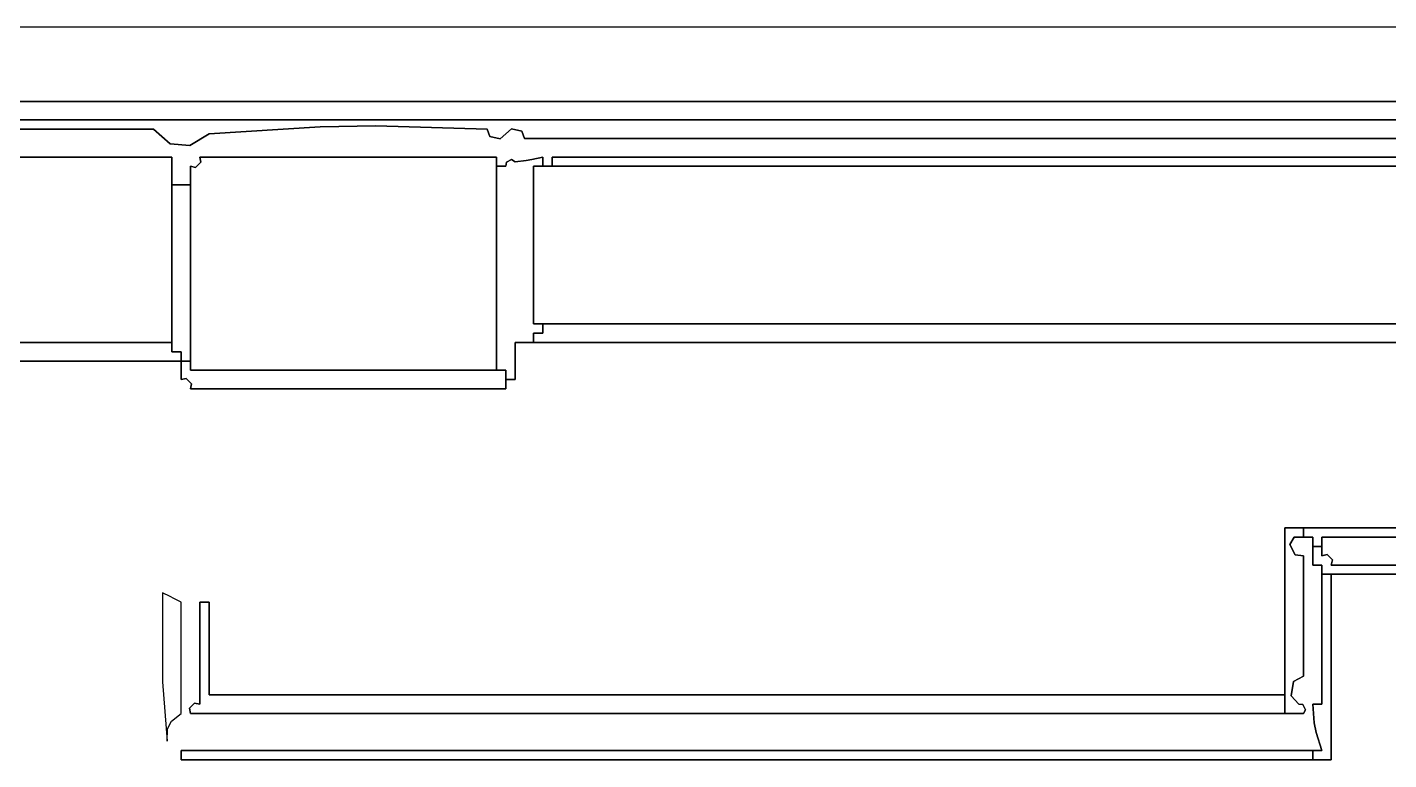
# Model space of a CAD drawing. Extents: x 0.01 to 7.89, y -0.01 to 3.53.
# Drawn here: x 3.812 to 5.851, y 2.431 to 3.529 of the extents above; entities that cross this region are included whole.
import ezdxf

# ---------------------------------------------------------------- set-up
doc = ezdxf.new("R2010")
doc.units = 0
doc.header["$LTSCALE"] = 0.40404
doc.layers.get('0').update_dxf_attribs({"linetype": 'CONTINUOUS'})

msp = doc.modelspace()

# ---------------------------------------------------------------- linework, layer by layer
for p, q in [((4.739969, 3.528582), (3.16461, 3.528582)), ((7.890686, 3.528582), (4.739969, 3.528582)), ((7.251652, 3.417445), (0.013892, 3.417445)), ((0.013892, 3.417445), (7.251652, 3.417445)), ((7.251652, 3.417445), (0.013892, 3.417445)), ((0.013892, 3.417445), (7.265544, 3.417445)), ((7.265544, 3.417445), (0.013892, 3.417445)), ((0.013892, 3.417445), (7.265544, 3.417445)), ((2.583922, 3.389661), (6.418129, 3.389661)), ((6.418129, 3.389661), (2.583922, 3.389661)), ((2.583922, 3.389661), (6.418129, 3.389661)), ((6.390344, 3.389661), (2.583922, 3.389661)), ((2.583922, 3.389661), (6.390344, 3.389661)), ((6.390344, 3.389661), (2.583922, 3.389661)), ((3.734184, 3.375769), (4.000911, 3.375769)), ((4.000911, 3.375769), (3.734184, 3.375769)), ((4.000911, 3.375769), (4.026298, 3.353977)), ((4.026298, 3.353977), (4.000911, 3.375769)), ((4.055621, 3.351534), (4.084264, 3.368823)), ((4.084264, 3.368823), (4.055621, 3.351534)), ((4.084264, 3.368823), (4.250657, 3.379374)), ((4.250657, 3.379374), (4.084264, 3.368823)), ((4.250657, 3.379374), (4.334372, 3.380769)), ((4.334372, 3.380769), (4.250657, 3.379374)), ((4.334372, 3.380769), (4.501025, 3.375769)), ((4.501025, 3.375769), (4.334372, 3.380769)), ((4.501025, 3.375769), (4.505001, 3.365025)), ((4.505001, 3.365025), (4.501025, 3.375769)), ((4.505001, 3.365025), (4.520246, 3.361214)), ((4.520246, 3.361214), (4.505001, 3.365025)), ((4.520246, 3.361214), (4.528809, 3.368823)), ((4.528809, 3.368823), (4.520246, 3.361214)), ((4.528809, 3.368823), (4.537373, 3.376432)), ((4.537373, 3.376432), (4.528809, 3.368823)), ((4.537373, 3.376432), (4.552618, 3.372621)), ((4.552618, 3.372621), (4.537373, 3.376432)), ((4.552618, 3.372621), (4.556593, 3.361877)), ((4.556593, 3.361877), (4.552618, 3.372621)), ((4.026298, 3.353977), (4.055621, 3.351534)), ((4.055621, 3.351534), (4.026298, 3.353977)), ((4.556593, 3.361877), (5.284537, 3.361877)), ((5.284537, 3.361877), (4.556593, 3.361877)), ((5.284537, 3.361877), (5.648509, 3.361877)), ((5.648509, 3.361877), (5.284537, 3.361877)), ((5.648509, 3.361877), (6.376452, 3.361877)), ((6.376452, 3.361877), (5.648509, 3.361877)), ((2.681166, 3.334093), (4.028695, 3.334093)), ((4.028695, 3.334093), (2.681166, 3.334093)), ((2.681166, 3.334093), (4.028695, 3.334093)), ((4.028695, 3.334093), (3.320201, 3.334093)), ((3.320201, 3.334093), (4.028695, 3.334093)), ((4.028695, 3.334093), (3.320201, 3.334093)), ((4.028695, 3.334093), (4.028695, 3.292417)), ((4.028695, 3.292417), (4.028695, 3.334093)), ((4.028695, 3.334093), (4.028695, 3.292417)), ((4.028695, 3.056252), (4.028695, 3.334093)), ((4.028695, 3.334093), (4.028695, 3.056252)), ((4.028695, 3.056252), (4.028695, 3.334093)), ((4.064158, 3.318527), (4.072045, 3.326414)), ((4.072045, 3.326414), (4.064158, 3.318527)), ((4.072045, 3.326414), (4.070372, 3.334093)), ((4.070372, 3.334093), (4.24819, 3.334093)), ((4.24819, 3.334093), (4.070372, 3.334093)), ((4.070372, 3.334093), (4.072045, 3.326414)), ((4.24819, 3.334093), (4.337099, 3.334093)), ((4.337099, 3.334093), (4.24819, 3.334093)), ((4.337099, 3.334093), (4.514917, 3.334093)), ((4.514917, 3.334093), (4.337099, 3.334093)), ((4.514917, 3.334093), (4.514917, 3.320201)), ((4.514917, 3.320201), (4.514917, 3.334093)), ((4.514917, 3.334093), (4.514917, 3.320201)), ((4.514917, 3.014576), (4.514917, 3.334093)), ((4.514917, 3.334093), (4.514917, 3.014576)), ((4.514917, 3.014576), (4.514917, 3.334093)), ((4.528809, 3.320201), (4.529647, 3.326357)), ((4.529647, 3.326357), (4.528809, 3.320201)), ((4.529647, 3.326357), (4.537274, 3.33017)), ((4.537274, 3.33017), (4.529647, 3.326357)), ((4.537274, 3.33017), (4.542701, 3.327147)), ((4.542701, 3.327147), (4.537274, 3.33017)), ((4.542701, 3.327147), (4.559482, 3.329156)), ((4.559482, 3.329156), (4.542701, 3.327147)), ((4.559482, 3.329156), (4.567852, 3.330551)), ((4.567852, 3.330551), (4.559482, 3.329156)), ((4.567852, 3.330551), (4.584378, 3.334093)), ((4.584378, 3.334093), (4.567852, 3.330551)), ((4.584378, 3.334093), (4.584378, 3.320201)), ((4.584378, 3.320201), (4.584378, 3.334093)), ((4.584378, 3.334093), (4.584378, 3.320201)), ((4.584378, 3.320201), (4.584378, 3.334093)), ((4.584378, 3.334093), (4.584378, 3.320201)), ((4.584378, 3.320201), (4.584378, 3.334093)), ((4.59827, 3.320201), (4.59827, 3.334093)), ((4.59827, 3.334093), (4.59827, 3.320201)), ((4.59827, 3.320201), (4.59827, 3.334093)), ((4.59827, 3.334093), (5.3151, 3.334093)), ((5.3151, 3.334093), (4.59827, 3.334093)), ((4.59827, 3.334093), (4.59827, 3.320201)), ((4.59827, 3.320201), (4.59827, 3.334093)), ((4.59827, 3.334093), (4.59827, 3.320201)), ((5.3151, 3.334093), (5.673515, 3.334093)), ((5.673515, 3.334093), (5.3151, 3.334093)), ((5.673515, 3.334093), (6.390344, 3.334093)), ((6.390344, 3.334093), (5.673515, 3.334093)), ((4.05648, 3.292417), (4.05648, 3.320201)), ((4.05648, 3.320201), (4.05648, 3.292417)), ((4.05648, 3.292417), (4.05648, 3.320201)), ((4.05648, 3.320201), (4.064158, 3.318527)), ((4.064158, 3.318527), (4.05648, 3.320201)), ((4.05648, 3.320201), (4.05648, 3.014576)), ((4.05648, 3.014576), (4.05648, 3.320201)), ((4.05648, 3.320201), (4.05648, 3.014576)), ((4.514917, 3.320201), (4.528809, 3.320201)), ((4.528809, 3.320201), (4.514917, 3.320201)), ((4.514917, 3.320201), (4.528809, 3.320201)), ((4.528809, 3.320201), (4.514917, 3.320201)), ((4.514917, 3.320201), (4.528809, 3.320201)), ((4.528809, 3.320201), (4.514917, 3.320201)), ((4.514917, 3.320201), (4.514917, 3.014576)), ((4.514917, 3.014576), (4.514917, 3.320201)), ((4.514917, 3.320201), (4.514917, 3.014576)), ((6.404237, 3.320201), (4.570485, 3.320201)), ((4.570485, 3.320201), (6.404237, 3.320201)), ((6.404237, 3.320201), (4.570485, 3.320201)), ((4.570485, 3.320201), (4.570485, 3.225735)), ((4.570485, 3.225735), (4.570485, 3.320201)), ((4.570485, 3.320201), (4.584378, 3.320201)), ((4.584378, 3.320201), (4.570485, 3.320201)), ((4.570485, 3.320201), (4.584378, 3.320201)), ((4.584378, 3.320201), (4.59827, 3.320201)), ((4.59827, 3.320201), (4.584378, 3.320201)), ((4.584378, 3.320201), (4.59827, 3.320201)), ((4.59827, 3.320201), (6.404237, 3.320201)), ((6.404237, 3.320201), (4.59827, 3.320201)), ((4.59827, 3.320201), (6.404237, 3.320201)), ((4.028695, 3.292417), (4.05648, 3.292417)), ((4.05648, 3.292417), (4.028695, 3.292417)), ((4.028695, 3.292417), (4.05648, 3.292417)), ((4.05648, 3.292417), (4.028695, 3.292417)), ((4.028695, 3.292417), (4.05648, 3.292417)), ((4.05648, 3.292417), (4.028695, 3.292417)), ((4.028695, 3.292417), (4.028695, 3.04236)), ((4.028695, 3.04236), (4.028695, 3.292417)), ((4.028695, 3.292417), (4.028695, 3.04236)), ((4.05648, 3.028468), (4.05648, 3.292417)), ((4.05648, 3.292417), (4.05648, 3.028468)), ((4.05648, 3.028468), (4.05648, 3.292417)), ((4.570485, 3.225735), (4.570485, 3.178502)), ((4.570485, 3.178502), (4.570485, 3.225735)), ((4.570485, 3.178502), (4.570485, 3.084036)), ((4.570485, 3.084036), (4.570485, 3.178502)), ((4.570485, 3.084036), (6.404237, 3.084036)), ((6.404237, 3.084036), (4.570485, 3.084036)), ((4.570485, 3.084036), (6.404237, 3.084036)), ((4.584378, 3.084036), (4.570485, 3.084036)), ((4.570485, 3.084036), (4.584378, 3.084036)), ((4.584378, 3.084036), (4.570485, 3.084036)), ((6.376452, 3.084036), (4.584378, 3.084036)), ((4.584378, 3.084036), (6.376452, 3.084036)), ((6.376452, 3.084036), (4.584378, 3.084036)), ((4.584378, 3.084036), (4.584378, 3.070144)), ((4.584378, 3.070144), (4.584378, 3.084036)), ((4.584378, 3.084036), (4.584378, 3.070144)), ((4.584378, 3.070144), (4.584378, 3.084036)), ((4.584378, 3.084036), (4.584378, 3.070144)), ((4.584378, 3.070144), (4.584378, 3.084036)), ((4.576042, 3.070144), (4.570485, 3.070144)), ((4.570485, 3.070144), (4.570485, 3.056252)), ((4.570485, 3.056252), (4.570485, 3.070144)), ((4.570485, 3.070144), (4.570485, 3.056252)), ((4.570485, 3.056252), (4.570485, 3.070144)), ((4.570485, 3.070144), (4.570485, 3.056252)), ((4.570485, 3.056252), (4.570485, 3.070144)), ((4.570485, 3.070144), (4.576042, 3.070144)), ((4.578821, 3.070144), (4.576042, 3.070144)), ((4.576042, 3.070144), (4.578821, 3.070144)), ((4.584378, 3.070144), (4.578821, 3.070144)), ((4.578821, 3.070144), (4.584378, 3.070144)), ((4.028695, 3.056252), (3.306309, 3.056252)), ((3.306309, 3.056252), (4.028695, 3.056252)), ((4.028695, 3.056252), (3.306309, 3.056252)), ((3.320201, 3.056252), (4.028695, 3.056252)), ((4.028695, 3.056252), (3.320201, 3.056252)), ((3.320201, 3.056252), (4.028695, 3.056252)), ((4.028695, 3.04236), (4.028695, 3.056252)), ((4.028695, 3.056252), (4.028695, 3.04236)), ((4.028695, 3.04236), (4.028695, 3.056252)), ((4.034252, 3.04236), (4.028695, 3.04236)), ((4.028695, 3.04236), (4.034252, 3.04236)), ((4.037031, 3.04236), (4.034252, 3.04236)), ((4.034252, 3.04236), (4.037031, 3.04236)), ((4.042587, 3.04236), (4.037031, 3.04236)), ((4.037031, 3.04236), (4.042587, 3.04236)), ((4.042587, 3.028468), (4.042587, 3.04236)), ((4.042587, 3.04236), (4.042587, 3.028468)), ((4.042587, 3.028468), (4.042587, 3.04236)), ((4.042587, 3.04236), (4.042587, 3.028468)), ((4.042587, 3.028468), (4.042587, 3.04236)), ((4.042587, 3.04236), (4.042587, 3.028468)), ((4.542701, 3.034024), (4.542701, 3.056252)), ((4.542701, 3.056252), (4.570485, 3.056252)), ((4.570485, 3.056252), (4.542701, 3.056252)), ((4.542701, 3.056252), (4.570485, 3.056252)), ((6.418129, 3.056252), (4.542701, 3.056252)), ((4.542701, 3.056252), (6.418129, 3.056252)), ((6.418129, 3.056252), (4.542701, 3.056252)), ((4.542701, 3.056252), (4.542701, 3.034024)), ((4.570485, 3.056252), (6.390344, 3.056252)), ((6.390344, 3.056252), (4.570485, 3.056252)), ((4.570485, 3.056252), (6.390344, 3.056252)), ((4.042587, 3.028468), (2.681166, 3.028468)), ((2.681166, 3.028468), (4.042587, 3.028468)), ((4.042587, 3.028468), (2.681166, 3.028468)), ((3.334093, 3.028468), (4.042587, 3.028468)), ((4.042587, 3.028468), (3.334093, 3.028468)), ((3.334093, 3.028468), (4.042587, 3.028468)), ((4.042587, 3.028468), (4.05648, 3.028468)), ((4.05648, 3.028468), (4.042587, 3.028468)), ((4.042587, 3.028468), (4.05648, 3.028468)), ((4.05648, 3.028468), (4.042587, 3.028468)), ((4.042587, 3.028468), (4.05648, 3.028468)), ((4.05648, 3.028468), (4.042587, 3.028468)), ((4.042587, 3.028468), (4.042587, 3.000683)), ((4.042587, 3.000683), (4.042587, 3.028468)), ((4.042587, 3.028468), (4.042587, 3.000683)), ((4.042587, 3.000683), (4.042587, 3.028468)), ((4.042587, 3.028468), (4.042587, 3.000683)), ((4.042587, 3.000683), (4.042587, 3.028468)), ((4.05648, 3.014576), (4.05648, 3.028468)), ((4.05648, 3.028468), (4.05648, 3.014576)), ((4.05648, 3.014576), (4.05648, 3.028468)), ((4.542701, 3.022911), (4.542701, 3.034024)), ((4.542701, 3.034024), (4.542701, 3.022911)), ((4.542701, 3.000683), (4.542701, 3.022911)), ((4.542701, 3.022911), (4.542701, 3.000683)), ((4.042587, 3.000683), (4.050266, 3.002357)), ((4.050266, 3.002357), (4.042587, 3.000683)), ((4.050266, 3.002357), (4.058153, 2.99447)), ((4.058153, 2.99447), (4.050266, 3.002357)), ((4.05648, 3.014576), (4.514917, 3.014576)), ((4.514917, 3.014576), (4.05648, 3.014576)), ((4.05648, 3.014576), (4.514917, 3.014576)), ((4.528809, 3.014576), (4.05648, 3.014576)), ((4.05648, 3.014576), (4.528809, 3.014576)), ((4.528809, 3.014576), (4.05648, 3.014576)), ((4.514917, 3.014576), (4.528809, 3.014576)), ((4.528809, 3.014576), (4.514917, 3.014576)), ((4.514917, 3.014576), (4.528809, 3.014576)), ((4.528809, 3.014576), (4.528809, 3.000683)), ((4.528809, 3.000683), (4.528809, 3.014576)), ((4.528809, 3.014576), (4.528809, 3.000683)), ((4.528809, 2.986791), (4.528809, 3.014576)), ((4.528809, 3.014576), (4.528809, 2.986791)), ((4.528809, 2.986791), (4.528809, 3.014576)), ((4.528809, 3.000683), (4.542701, 3.000683)), ((4.542701, 3.000683), (4.528809, 3.000683)), ((4.528809, 3.000683), (4.542701, 3.000683)), ((4.542701, 3.000683), (4.528809, 3.000683)), ((4.528809, 3.000683), (4.542701, 3.000683)), ((4.542701, 3.000683), (4.528809, 3.000683)), ((4.528809, 3.000683), (4.528809, 2.986791)), ((4.528809, 2.986791), (4.528809, 3.000683)), ((4.528809, 3.000683), (4.528809, 2.986791)), ((4.058153, 2.99447), (4.05648, 2.986791)), ((4.05648, 2.986791), (4.058153, 2.99447)), ((4.05648, 2.986791), (4.245411, 2.986791)), ((4.245411, 2.986791), (4.05648, 2.986791)), ((4.245411, 2.986791), (4.339877, 2.986791)), ((4.339877, 2.986791), (4.245411, 2.986791)), ((4.339877, 2.986791), (4.528809, 2.986791)), ((4.528809, 2.986791), (4.339877, 2.986791)), ((5.723526, 2.778411), (5.695742, 2.778411)), ((5.695742, 2.778411), (5.723526, 2.778411)), ((5.723526, 2.778411), (5.695742, 2.778411)), ((5.695742, 2.778411), (5.695742, 2.50057)), ((5.695742, 2.50057), (5.695742, 2.778411)), ((5.695742, 2.778411), (5.695742, 2.50057)), ((5.695742, 2.528354), (5.695742, 2.778411)), ((5.695742, 2.778411), (5.695742, 2.528354)), ((5.695742, 2.528354), (5.695742, 2.778411)), ((5.695742, 2.778411), (7.182191, 2.778411)), ((7.182191, 2.778411), (5.695742, 2.778411)), ((5.695742, 2.778411), (7.182191, 2.778411)), ((7.182191, 2.778411), (5.723526, 2.778411)), ((5.723526, 2.778411), (7.182191, 2.778411)), ((7.182191, 2.778411), (5.723526, 2.778411)), ((5.723526, 2.778411), (5.723526, 2.764519)), ((5.723526, 2.764519), (5.723526, 2.778411)), ((5.723526, 2.778411), (5.723526, 2.764519)), ((5.723526, 2.764519), (5.723526, 2.778411)), ((5.723526, 2.778411), (5.723526, 2.764519)), ((5.723526, 2.764519), (5.723526, 2.778411)), ((5.703284, 2.753838), (5.709634, 2.764519)), ((5.709634, 2.764519), (5.703284, 2.753838)), ((5.711172, 2.738063), (5.703284, 2.753838)), ((5.703284, 2.753838), (5.711172, 2.738063)), ((5.709634, 2.764519), (5.723526, 2.764519)), ((5.723526, 2.764519), (5.709634, 2.764519)), ((5.709634, 2.764519), (5.723526, 2.764519)), ((5.737418, 2.764519), (5.709634, 2.764519)), ((5.709634, 2.764519), (5.737418, 2.764519)), ((5.737418, 2.764519), (5.709634, 2.764519)), ((5.723526, 2.764519), (5.737418, 2.764519)), ((5.737418, 2.764519), (5.723526, 2.764519)), ((5.723526, 2.764519), (5.737418, 2.764519)), ((5.737418, 2.764519), (5.737418, 2.750627)), ((5.737418, 2.750627), (5.737418, 2.764519)), ((5.737418, 2.764519), (5.737418, 2.750627)), ((5.737418, 2.722842), (5.737418, 2.764519)), ((5.737418, 2.764519), (5.737418, 2.722842)), ((5.737418, 2.722842), (5.737418, 2.764519)), ((5.75131, 2.750627), (5.75131, 2.764519)), ((5.75131, 2.764519), (5.75131, 2.750627)), ((5.75131, 2.750627), (5.75131, 2.764519)), ((5.75131, 2.764519), (7.182191, 2.764519)), ((7.182191, 2.764519), (5.75131, 2.764519)), ((5.75131, 2.764519), (7.182191, 2.764519)), ((7.209976, 2.764519), (5.75131, 2.764519)), ((5.75131, 2.764519), (7.209976, 2.764519)), ((7.209976, 2.764519), (5.75131, 2.764519)), ((5.75131, 2.764519), (5.75131, 2.736734)), ((5.75131, 2.736734), (5.75131, 2.764519)), ((5.75131, 2.764519), (5.75131, 2.736734)), ((5.723526, 2.736734), (5.711172, 2.738063)), ((5.711172, 2.738063), (5.723526, 2.736734)), ((5.723526, 2.664496), (5.723526, 2.736734)), ((5.723526, 2.736734), (5.723526, 2.664496)), ((5.737418, 2.750627), (5.75131, 2.750627)), ((5.75131, 2.750627), (5.737418, 2.750627)), ((5.737418, 2.750627), (5.75131, 2.750627)), ((5.75131, 2.750627), (5.737418, 2.750627)), ((5.737418, 2.750627), (5.75131, 2.750627)), ((5.75131, 2.750627), (5.737418, 2.750627)), ((5.737418, 2.750627), (5.737418, 2.722842)), ((5.737418, 2.722842), (5.737418, 2.750627)), ((5.737418, 2.750627), (5.737418, 2.722842)), ((5.75131, 2.736734), (5.75131, 2.750627)), ((5.75131, 2.750627), (5.75131, 2.736734)), ((5.75131, 2.736734), (5.75131, 2.750627)), ((5.75131, 2.736734), (5.758988, 2.738408)), ((5.758988, 2.738408), (5.75131, 2.736734)), ((5.758988, 2.738408), (5.766876, 2.730521)), ((5.766876, 2.730521), (5.758988, 2.738408)), ((5.737418, 2.722842), (5.742975, 2.722842)), ((5.742975, 2.722842), (5.737418, 2.722842)), ((5.742975, 2.722842), (5.745753, 2.722842)), ((5.745753, 2.722842), (5.742975, 2.722842)), ((5.745753, 2.722842), (5.75131, 2.722842)), ((5.75131, 2.722842), (5.745753, 2.722842)), ((5.75131, 2.722842), (5.75131, 2.70895)), ((5.75131, 2.70895), (5.75131, 2.722842)), ((5.75131, 2.722842), (5.75131, 2.70895)), ((5.75131, 2.514462), (5.75131, 2.722842)), ((5.75131, 2.722842), (5.75131, 2.514462)), ((5.75131, 2.514462), (5.75131, 2.722842)), ((5.766876, 2.730521), (5.765202, 2.722842)), ((5.765202, 2.722842), (5.766876, 2.730521)), ((5.765202, 2.722842), (7.196084, 2.722842)), ((7.196084, 2.722842), (5.765202, 2.722842)), ((5.765202, 2.722842), (7.196084, 2.722842)), ((6.237532, 2.722842), (5.765202, 2.722842)), ((5.765202, 2.722842), (6.237532, 2.722842)), ((6.237532, 2.722842), (5.765202, 2.722842)), ((5.75131, 2.70895), (6.237532, 2.70895)), ((6.237532, 2.70895), (5.75131, 2.70895)), ((5.75131, 2.70895), (6.237532, 2.70895)), ((5.765202, 2.70895), (5.75131, 2.70895)), ((5.75131, 2.70895), (5.765202, 2.70895)), ((5.765202, 2.70895), (5.75131, 2.70895)), ((5.75131, 2.70895), (5.75131, 2.514462)), ((5.75131, 2.514462), (5.75131, 2.70895)), ((5.75131, 2.70895), (5.75131, 2.514462)), ((6.209748, 2.70895), (5.765202, 2.70895)), ((5.765202, 2.70895), (6.209748, 2.70895)), ((6.209748, 2.70895), (5.765202, 2.70895)), ((5.765202, 2.70895), (5.765202, 2.431109)), ((5.765202, 2.431109), (5.765202, 2.70895)), ((5.765202, 2.70895), (5.765202, 2.431109)), ((5.765202, 2.431109), (5.765202, 2.70895)), ((5.765202, 2.70895), (5.765202, 2.431109)), ((5.765202, 2.431109), (5.765202, 2.70895)), ((4.025917, 2.675609), (4.014803, 2.681166)), ((4.014803, 2.681166), (4.014803, 2.592257)), ((4.031474, 2.672831), (4.025917, 2.675609)), ((4.042587, 2.667274), (4.031474, 2.672831)), ((4.042587, 2.600592), (4.042587, 2.667274)), ((4.070372, 2.606149), (4.070372, 2.667274)), ((4.070372, 2.667274), (4.075928, 2.667274)), ((4.075928, 2.667274), (4.070372, 2.667274)), ((4.070372, 2.667274), (4.070372, 2.606149)), ((4.075928, 2.667274), (4.078707, 2.667274)), ((4.078707, 2.667274), (4.075928, 2.667274)), ((4.078707, 2.667274), (4.084264, 2.667274)), ((4.084264, 2.667274), (4.078707, 2.667274)), ((4.084264, 2.667274), (4.084264, 2.611706)), ((4.084264, 2.611706), (4.084264, 2.667274)), ((5.723526, 2.628376), (5.723526, 2.664496)), ((5.723526, 2.664496), (5.723526, 2.628376)), ((4.084264, 2.611706), (4.084264, 2.583922)), ((4.084264, 2.583922), (4.084264, 2.611706)), ((5.723526, 2.556138), (5.723526, 2.628376)), ((5.723526, 2.628376), (5.723526, 2.556138)), ((4.014803, 2.592257), (4.014803, 2.547803)), ((4.042587, 2.567251), (4.042587, 2.600592)), ((4.070372, 2.575587), (4.070372, 2.606149)), ((4.070372, 2.606149), (4.070372, 2.575587)), ((4.070372, 2.514462), (4.070372, 2.575587)), ((4.070372, 2.575587), (4.070372, 2.514462)), ((4.084264, 2.583922), (4.084264, 2.528354)), ((4.084264, 2.528354), (4.084264, 2.583922)), ((4.042587, 2.50057), (4.042587, 2.567251)), ((5.708624, 2.548166), (5.723526, 2.556138)), ((5.723526, 2.556138), (5.708624, 2.548166)), ((4.014803, 2.547803), (4.021749, 2.458893)), ((5.705069, 2.526836), (5.708624, 2.548166)), ((5.708624, 2.548166), (5.705069, 2.526836)), ((4.054806, 2.508248), (4.062693, 2.516135)), ((4.062693, 2.516135), (4.054806, 2.508248)), ((4.062693, 2.516135), (4.070372, 2.514462)), ((4.070372, 2.514462), (4.062693, 2.516135)), ((4.084264, 2.528354), (5.695742, 2.528354)), ((5.695742, 2.528354), (4.084264, 2.528354)), ((4.084264, 2.528354), (5.695742, 2.528354)), ((5.695742, 2.528354), (4.084264, 2.528354)), ((4.084264, 2.528354), (5.695742, 2.528354)), ((5.695742, 2.528354), (4.084264, 2.528354)), ((5.695742, 2.50057), (5.695742, 2.528354)), ((5.695742, 2.528354), (5.695742, 2.50057)), ((5.695742, 2.50057), (5.695742, 2.528354)), ((5.71658, 2.514462), (5.705069, 2.526836)), ((5.705069, 2.526836), (5.71658, 2.514462)), ((5.722757, 2.513797), (5.71658, 2.514462)), ((5.71658, 2.514462), (5.722757, 2.513797)), ((5.726701, 2.50591), (5.722757, 2.513797)), ((5.722757, 2.513797), (5.726701, 2.50591)), ((5.739652, 2.486216), (5.737418, 2.514462)), ((5.737418, 2.514462), (5.742975, 2.514462)), ((5.742975, 2.514462), (5.737418, 2.514462)), ((5.737418, 2.514462), (5.739652, 2.486216)), ((5.742975, 2.514462), (5.745753, 2.514462)), ((5.745753, 2.514462), (5.742975, 2.514462)), ((5.745753, 2.514462), (5.75131, 2.514462)), ((5.75131, 2.514462), (5.745753, 2.514462)), ((4.022314, 2.477523), (4.028023, 2.48894)), ((4.028023, 2.48894), (4.042587, 2.50057)), ((4.05648, 2.50057), (4.054806, 2.508248)), ((4.054806, 2.508248), (4.05648, 2.50057)), ((5.723526, 2.50057), (4.05648, 2.50057)), ((4.05648, 2.50057), (5.723526, 2.50057)), ((5.723526, 2.50057), (4.05648, 2.50057)), ((4.05648, 2.50057), (5.695742, 2.50057)), ((5.695742, 2.50057), (4.05648, 2.50057)), ((4.05648, 2.50057), (5.695742, 2.50057)), ((5.695742, 2.50057), (5.723526, 2.50057)), ((5.723526, 2.50057), (5.695742, 2.50057)), ((5.695742, 2.50057), (5.723526, 2.50057)), ((5.723526, 2.50057), (5.726701, 2.50591)), ((5.726701, 2.50591), (5.723526, 2.50057)), ((4.021749, 2.458893), (4.022314, 2.477523)), ((5.742508, 2.471934), (5.739652, 2.486216)), ((5.739652, 2.486216), (5.742508, 2.471934)), ((5.75131, 2.445001), (5.742508, 2.471934)), ((5.742508, 2.471934), (5.75131, 2.445001)), ((4.042587, 2.439445), (4.042587, 2.445001)), ((4.042587, 2.445001), (5.75131, 2.445001)), ((5.75131, 2.445001), (4.042587, 2.445001)), ((4.042587, 2.445001), (5.75131, 2.445001)), ((5.737418, 2.445001), (4.042587, 2.445001)), ((4.042587, 2.445001), (5.737418, 2.445001)), ((5.737418, 2.445001), (4.042587, 2.445001)), ((4.042587, 2.445001), (4.042587, 2.439445)), ((4.042587, 2.436666), (4.042587, 2.439445)), ((4.042587, 2.439445), (4.042587, 2.436666)), ((4.042587, 2.431109), (4.042587, 2.436666)), ((4.042587, 2.436666), (4.042587, 2.431109)), ((5.765202, 2.431109), (4.042587, 2.431109)), ((4.042587, 2.431109), (5.765202, 2.431109)), ((5.765202, 2.431109), (4.042587, 2.431109)), ((4.042587, 2.431109), (5.737418, 2.431109)), ((5.737418, 2.431109), (4.042587, 2.431109)), ((4.042587, 2.431109), (5.737418, 2.431109)), ((5.75131, 2.445001), (5.737418, 2.445001)), ((5.737418, 2.445001), (5.75131, 2.445001)), ((5.75131, 2.445001), (5.737418, 2.445001)), ((5.737418, 2.445001), (5.737418, 2.431109)), ((5.737418, 2.431109), (5.737418, 2.445001)), ((5.737418, 2.445001), (5.737418, 2.431109)), ((5.737418, 2.431109), (5.737418, 2.445001)), ((5.737418, 2.445001), (5.737418, 2.431109)), ((5.737418, 2.431109), (5.737418, 2.445001)), ((5.737418, 2.431109), (5.765202, 2.431109)), ((5.765202, 2.431109), (5.737418, 2.431109)), ((5.737418, 2.431109), (5.765202, 2.431109))]:
    msp.add_line(p, q)

doc.saveas('drawing.dxf')
